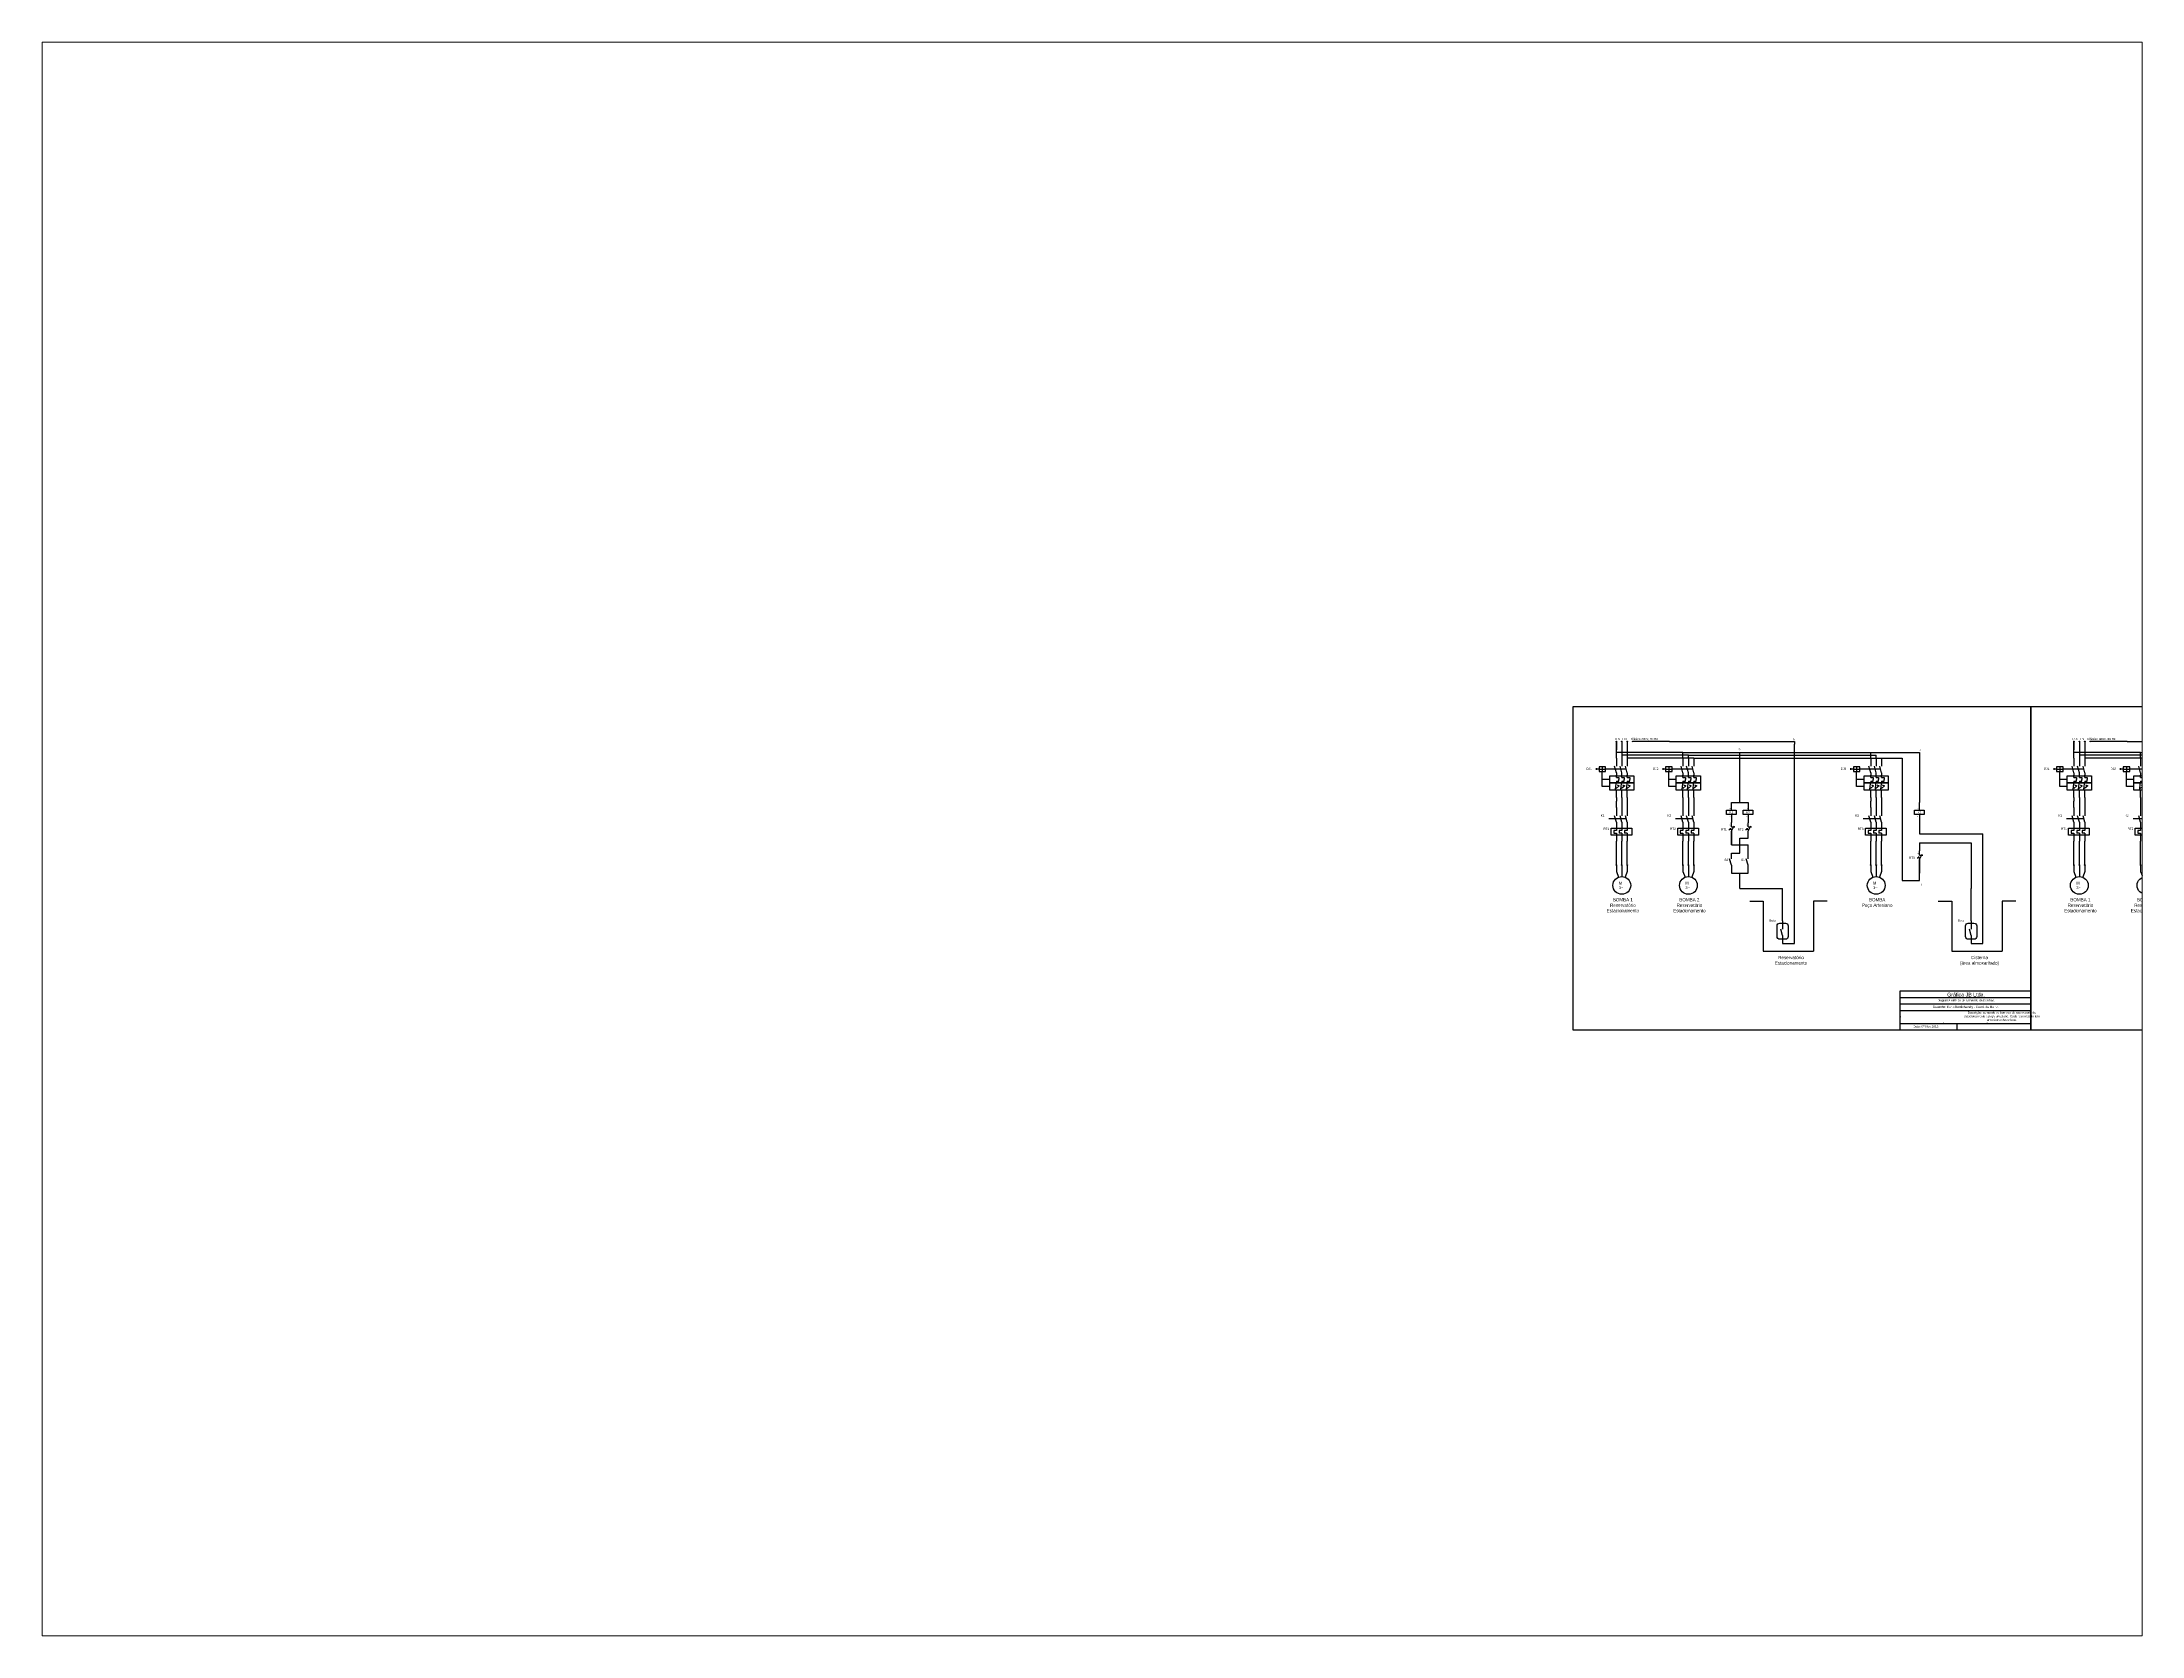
# Paper-space layout 'Layout1' of a CAD drawing. Header units: millimetres. Extents: x 26 to 231, y 20 to 176.
# The model-space entities are those that its viewports show. They can reach past a viewport. Long polylines and large blocks are cut down to what shows.
import ezdxf

# ---------------------------------------------------------------- set-up
doc = ezdxf.new("R2010")
doc.units = ezdxf.units.MM
doc.linetypes.add('ACAD_ISO03W100', pattern=[30, 12, -18])

msp = doc.modelspace()

# ---------------------------------------------------------------- hatches: boundary and pattern name
h = msp.add_hatch(color=256)
edge = h.paths.add_edge_path()
edge.add_arc((3743.5, 992.1), 1, 0, 360)
h = msp.add_hatch(color=256)
edge = h.paths.add_edge_path()
edge.add_arc((3753.5, 987.1), 1, 0, 360)
h = msp.add_hatch(color=256)
edge = h.paths.add_edge_path()
edge.add_arc((3763.5, 982.1), 1, 0, 360)
h = msp.add_hatch(color=256)
edge = h.paths.add_edge_path()
edge.add_arc((3865.8, 992.1), 1, 0, 360)
h = msp.add_hatch(color=256)
edge = h.paths.add_edge_path()
edge.add_arc((3875.8, 987.1), 1, 0, 360)
h = msp.add_hatch(color=256)
edge = h.paths.add_edge_path()
edge.add_arc((3885.8, 982.1), 1, 0, 360)
h = msp.add_hatch(color=256)
edge = h.paths.add_edge_path()
edge.add_arc((3969.9, 992.1), 1, 0, 360)
h = msp.add_hatch(color=256)
edge = h.paths.add_edge_path()
edge.add_arc((4210.5, 992.1), 1, 0, 360)
h = msp.add_hatch(color=256)
edge = h.paths.add_edge_path()
edge.add_arc((4230.5, 982.1), 1, 0, 360)
h = msp.add_hatch(color=256)
edge = h.paths.add_edge_path()
edge.add_arc((4583.5, 992.1), 1, 0, 360)
h = msp.add_hatch(color=256)
edge = h.paths.add_edge_path()
edge.add_arc((4593.5, 987.1), 1, 0, 360)
h = msp.add_hatch(color=256)
edge = h.paths.add_edge_path()
edge.add_arc((4603.5, 982.1), 1, 0, 360)
h = msp.add_hatch(color=256)
edge = h.paths.add_edge_path()
edge.add_arc((4705.8, 992.1), 1, 0, 360)
h = msp.add_hatch(color=256)
edge = h.paths.add_edge_path()
edge.add_arc((4715.8, 987.1), 1, 0, 360)
h = msp.add_hatch(color=256)
edge = h.paths.add_edge_path()
edge.add_arc((4725.8, 982.1), 1, 0, 360)
h = msp.add_hatch(color=256)
edge = h.paths.add_edge_path()
edge.add_arc((3969.9, 900.5), 1, 0, 360, ccw=False)
h = msp.add_hatch(color=256)
edge = h.paths.add_edge_path()
edge.add_arc((3969.9, 771.1), 1, 0, 360)

# ---------------------------------------------------------------- linework, layer by layer
for p, q in [((3743.5, 1012.1), (3743.5, 997.1)), ((3743.5, 982.1), (3743.5, 1012.1)), ((3753.5, 1012.1), (3753.5, 997.1)), ((3763.5, 1012.1), (3763.5, 997.1)), ((3841, 1012.6), (3774, 1012.6)), ((3841, 1012.6), (4070.3, 1012.6)), ((4070.3, 1012.6), (4070.3, 1007.8)), ((4070.3, 641.5), (4070.3, 1007.8)), ((4583.5, 1012.1), (4583.5, 997.1)), ((4583.5, 982.1), (4583.5, 1012.1)), ((4593.5, 1012.1), (4593.5, 997.1)), ((4603.5, 1012.1), (4603.5, 997.1)), ((4681, 1012.6), (4614, 1012.6)), ((4681, 1012.6), (4910.3, 1012.6)), ((3743.5, 955.2), (3740.3, 967.1)), ((3811, 992.1), (3743.5, 992.1)), ((3743.5, 982.1), (3743.5, 967.1)), ((3753.5, 955.2), (3750.3, 967.1)), ((3753.5, 997.1), (3753.5, 982.1)), ((3811, 987.1), (3753.5, 987.1)), ((3753.5, 982.1), (3753.5, 967.1)), ((3763.5, 955.2), (3760.3, 967.1)), ((3763.5, 997.1), (3763.5, 982.1)), ((3763.5, 982.1), (3763.5, 967.1)), ((3811, 982.1), (3763.5, 982.1)), ((3885.8, 982.1), (3811, 982.1)), ((3865.8, 955.2), (3862.5, 967.1)), ((3865.8, 992.1), (4137.3, 992.1)), ((3865.8, 982.1), (3865.8, 967.1)), ((3875.8, 955.2), (3872.5, 967.1)), ((3875.8, 987.1), (4137.3, 987.1)), ((3875.8, 982.1), (3875.8, 967.1)), ((3885.8, 955.2), (3882.5, 967.1)), ((3885.8, 982.1), (3885.8, 967.1)), ((3885.8, 982.1), (4137.3, 982.1)), ((3969.9, 978.5), (3969.9, 992.1)), ((3969.9, 900.5), (3969.9, 978.5)), ((4137.3, 992.1), (4210.5, 992.1)), ((4137.3, 987.1), (4220.5, 987.1)), ((4137.3, 982.1), (4230.5, 982.1)), ((4210.5, 955.2), (4207.2, 967.1)), ((4210.5, 992.1), (4269.8, 992.1)), ((4210.5, 982.1), (4210.5, 992.1)), ((4210.5, 982.1), (4210.5, 967.1)), ((4220.5, 955.2), (4217.2, 967.1)), ((4220.5, 982.1), (4220.5, 987.1)), ((4220.5, 982.1), (4220.5, 967.1)), ((4230.5, 955.2), (4227.2, 967.1)), ((4230.5, 982.1), (4230.5, 967.1)), ((4230.5, 982.1), (4268.2, 982.1)), ((4268.2, 982.1), (4268.2, 757.6)), ((4269.8, 992.1), (4299.9, 992.1)), ((4299.9, 992.1), (4299.9, 900.4)), ((4583.5, 955.2), (4580.3, 967.1)), ((4651, 992.1), (4583.5, 992.1)), ((4583.5, 982.1), (4583.5, 967.1)), ((4593.5, 955.2), (4590.3, 967.1)), ((4593.5, 997.1), (4593.5, 982.1)), ((4651, 987.1), (4593.5, 987.1)), ((4593.5, 982.1), (4593.5, 967.1)), ((4603.5, 955.2), (4600.3, 967.1)), ((4603.5, 997.1), (4603.5, 982.1)), ((4603.5, 982.1), (4603.5, 967.1)), ((4651, 982.1), (4603.5, 982.1)), ((4725.8, 982.1), (4651, 982.1)), ((4705.8, 955.2), (4702.5, 967.1)), ((4705.8, 992.1), (4977.3, 992.1)), ((4705.8, 982.1), (4705.8, 967.1)), ((4715.8, 955.2), (4712.5, 967.1)), ((4715.8, 987.1), (4977.3, 987.1)), ((4715.8, 982.1), (4715.8, 967.1)), ((4725.8, 955.2), (4722.5, 967.1)), ((4725.8, 982.1), (4725.8, 967.1)), ((4725.8, 982.1), (4977.3, 982.1)), ((3742, 924.8), (3743.2, 934.8)), ((3748.8, 930.9), (3743.2, 926.3)), ((3743.5, 955.2), (3743.5, 950.9)), ((3743.5, 946.3), (3743.5, 950.9)), ((3743.5, 946.3), (3748, 946.3)), ((3743.5, 939.4), (3748, 939.4)), ((3743.5, 939.4), (3743.5, 936.4)), ((3744.8, 933.2), (3748.8, 930.9)), ((3748, 946.3), (3748, 942.8)), ((3748, 939.4), (3748, 942.8)), ((3752, 924.8), (3753.2, 934.8)), ((3758.8, 930.9), (3753.2, 926.3)), ((3753.5, 950.9), (3753.5, 955.2)), ((3753.5, 946.3), (3753.5, 950.9)), ((3753.5, 946.3), (3758, 946.3)), ((3753.5, 939.4), (3758, 939.4)), ((3753.5, 939.4), (3753.5, 936.4)), ((3754.8, 933.2), (3758.8, 930.9)), ((3758, 946.3), (3758, 942.8)), ((3758, 939.4), (3758, 942.8)), ((3762, 924.8), (3763.2, 934.8)), ((3768.8, 930.9), (3763.2, 926.3)), ((3763.5, 955.2), (3763.5, 950.9)), ((3763.5, 946.3), (3763.5, 950.9)), ((3763.5, 946.3), (3768, 946.3)), ((3763.5, 939.4), (3768, 939.4)), ((3763.5, 939.4), (3763.5, 936.4)), ((3764.8, 933.2), (3768.8, 930.9)), ((3768, 946.3), (3768, 942.8)), ((3768, 939.4), (3768, 942.8)), ((3864.3, 924.8), (3865.4, 934.8)), ((3871.1, 930.9), (3865.4, 926.3)), ((3865.8, 955.2), (3865.8, 950.9)), ((3865.8, 946.3), (3865.8, 950.9)), ((3865.8, 946.3), (3870.2, 946.3)), ((3865.8, 939.4), (3870.2, 939.4)), ((3865.8, 939.4), (3865.8, 936.4)), ((3867, 933.2), (3871.1, 930.9)), ((3870.2, 946.3), (3870.2, 942.8)), ((3870.2, 939.4), (3870.2, 942.8)), ((3874.3, 924.8), (3875.4, 934.8)), ((3881.1, 930.9), (3875.4, 926.3)), ((3875.8, 950.9), (3875.8, 955.2)), ((3875.8, 946.3), (3875.8, 950.9)), ((3875.8, 946.3), (3880.2, 946.3)), ((3875.8, 939.4), (3880.2, 939.4)), ((3875.8, 939.4), (3875.8, 936.4)), ((3877, 933.2), (3881.1, 930.9)), ((3880.2, 946.3), (3880.2, 942.8)), ((3880.2, 939.4), (3880.2, 942.8)), ((3884.3, 924.8), (3885.4, 934.8)), ((3891.1, 930.9), (3885.4, 926.3)), ((3885.8, 955.2), (3885.8, 950.9)), ((3885.8, 946.3), (3885.8, 950.9)), ((3885.8, 946.3), (3890.2, 946.3)), ((3885.8, 939.4), (3890.2, 939.4)), ((3885.8, 939.4), (3885.8, 936.4)), ((3887, 933.2), (3891.1, 930.9)), ((3890.2, 946.3), (3890.2, 942.8)), ((3890.2, 939.4), (3890.2, 942.8)), ((4209, 924.8), (4210.1, 934.8)), ((4215.7, 930.9), (4210.1, 926.3)), ((4210.5, 955.2), (4210.5, 950.9)), ((4210.5, 946.3), (4210.5, 950.9)), ((4210.5, 946.3), (4214.9, 946.3)), ((4210.5, 939.4), (4214.9, 939.4)), ((4210.5, 939.4), (4210.5, 936.4)), ((4211.7, 933.2), (4215.7, 930.9)), ((4214.9, 946.3), (4214.9, 942.8)), ((4214.9, 939.4), (4214.9, 942.8)), ((4219, 924.8), (4220.1, 934.8)), ((4225.7, 930.9), (4220.1, 926.3)), ((4220.5, 950.9), (4220.5, 955.2)), ((4220.5, 946.3), (4220.5, 950.9)), ((4220.5, 946.3), (4224.9, 946.3)), ((4220.5, 939.4), (4224.9, 939.4)), ((4220.5, 939.4), (4220.5, 936.4)), ((4221.7, 933.2), (4225.7, 930.9)), ((4224.9, 946.3), (4224.9, 942.8)), ((4224.9, 939.4), (4224.9, 942.8)), ((4229, 924.8), (4230.1, 934.8)), ((4235.7, 930.9), (4230.1, 926.3)), ((4230.5, 955.2), (4230.5, 950.9)), ((4230.5, 946.3), (4230.5, 950.9)), ((4230.5, 946.3), (4234.9, 946.3)), ((4230.5, 939.4), (4234.9, 939.4)), ((4230.5, 939.4), (4230.5, 936.4)), ((4231.7, 933.2), (4235.7, 930.9)), ((4234.9, 946.3), (4234.9, 942.8)), ((4234.9, 939.4), (4234.9, 942.8)), ((4582, 924.8), (4583.2, 934.8)), ((4588.8, 930.9), (4583.2, 926.3)), ((4583.5, 955.2), (4583.5, 950.9)), ((4583.5, 946.3), (4583.5, 950.9)), ((4583.5, 946.3), (4588, 946.3)), ((4583.5, 939.4), (4588, 939.4)), ((4583.5, 939.4), (4583.5, 936.4)), ((4584.8, 933.2), (4588.8, 930.9)), ((4588, 946.3), (4588, 942.8)), ((4588, 939.4), (4588, 942.8)), ((4592, 924.8), (4593.2, 934.8)), ((4598.8, 930.9), (4593.2, 926.3)), ((4593.5, 950.9), (4593.5, 955.2)), ((4593.5, 946.3), (4593.5, 950.9)), ((4593.5, 946.3), (4598, 946.3)), ((4593.5, 939.4), (4598, 939.4)), ((4593.5, 939.4), (4593.5, 936.4)), ((4594.8, 933.2), (4598.8, 930.9)), ((4598, 946.3), (4598, 942.8)), ((4598, 939.4), (4598, 942.8)), ((4602, 924.8), (4603.2, 934.8)), ((4608.8, 930.9), (4603.2, 926.3)), ((4603.5, 955.2), (4603.5, 950.9)), ((4603.5, 946.3), (4603.5, 950.9)), ((4603.5, 946.3), (4608, 946.3)), ((4603.5, 939.4), (4608, 939.4)), ((4603.5, 939.4), (4603.5, 936.4)), ((4604.8, 933.2), (4608.8, 930.9)), ((4608, 946.3), (4608, 942.8)), ((4608, 939.4), (4608, 942.8)), ((4704.3, 924.8), (4705.4, 934.8)), ((4711.1, 930.9), (4705.4, 926.3)), ((4705.8, 955.2), (4705.8, 950.9)), ((4705.8, 946.3), (4705.8, 950.9)), ((4705.8, 946.3), (4710.2, 946.3)), ((4705.8, 939.4), (4710.2, 939.4)), ((4705.8, 939.4), (4705.8, 936.4)), ((4707, 933.2), (4711.1, 930.9)), ((4710.2, 946.3), (4710.2, 942.8)), ((4710.2, 939.4), (4710.2, 942.8)), ((4714.3, 924.8), (4715.4, 934.8)), ((4721.1, 930.9), (4715.4, 926.3)), ((4715.8, 950.9), (4715.8, 955.2)), ((4715.8, 946.3), (4715.8, 950.9)), ((4715.8, 946.3), (4720.2, 946.3)), ((4715.8, 939.4), (4720.2, 939.4)), ((4715.8, 939.4), (4715.8, 936.4)), ((4717, 933.2), (4721.1, 930.9)), ((4720.2, 946.3), (4720.2, 942.8)), ((4720.2, 939.4), (4720.2, 942.8)), ((4724.3, 924.8), (4725.4, 934.8)), ((4731.1, 930.9), (4725.4, 926.3)), ((4725.8, 955.2), (4725.8, 950.9)), ((4725.8, 946.3), (4725.8, 950.9)), ((4725.8, 946.3), (4730.2, 946.3)), ((4725.8, 939.4), (4730.2, 939.4)), ((4725.8, 939.4), (4725.8, 936.4)), ((4727, 933.2), (4731.1, 930.9)), ((3743.5, 909.6), (3743.5, 923.4)), ((3743.5, 909.6), (3743.5, 903)), ((3743.5, 891.3), (3743.5, 903)), ((3743.5, 891.3), (3743.5, 876.3)), ((3753.5, 909.6), (3753.5, 923.4)), ((3753.5, 909.6), (3753.5, 903)), ((3753.5, 903), (3753.5, 891.3)), ((3753.5, 891.3), (3753.5, 876.3)), ((3763.5, 909.6), (3763.5, 923.4)), ((3763.5, 909.6), (3763.5, 903)), ((3763.5, 903), (3763.5, 891.3)), ((3763.5, 891.3), (3763.5, 876.3)), ((3865.8, 909.6), (3865.8, 923.4)), ((3865.8, 909.6), (3865.8, 903)), ((3865.8, 903), (3865.8, 891.3)), ((3865.8, 891.3), (3865.8, 876.3)), ((3875.8, 909.6), (3875.8, 923.4)), ((3875.8, 909.6), (3875.8, 903)), ((3875.8, 903), (3875.8, 891.3)), ((3875.8, 891.3), (3875.8, 876.3)), ((3885.8, 909.6), (3885.8, 923.4)), ((3885.8, 909.6), (3885.8, 903)), ((3885.8, 903), (3885.8, 891.3)), ((3885.8, 891.3), (3885.8, 876.3)), ((3954.6, 886.2), (3954.6, 900.5)), ((3954.6, 900.5), (3985.2, 900.5)), ((3985.2, 900.5), (3985.2, 886.2)), ((4210.5, 909.6), (4210.5, 923.4)), ((4210.5, 909.6), (4210.5, 903)), ((4210.5, 891.3), (4210.5, 903)), ((4210.5, 891.3), (4210.5, 876.3)), ((4220.5, 909.6), (4220.5, 923.4)), ((4220.5, 909.6), (4220.5, 903)), ((4220.5, 903), (4220.5, 891.3)), ((4220.5, 891.3), (4220.5, 876.3)), ((4230.5, 909.6), (4230.5, 923.4)), ((4230.5, 909.6), (4230.5, 903)), ((4230.5, 903), (4230.5, 891.3)), ((4230.5, 891.3), (4230.5, 876.3)), ((4299.9, 886.2), (4299.9, 900.4)), ((4583.5, 909.6), (4583.5, 923.4)), ((4583.5, 909.6), (4583.5, 903)), ((4583.5, 891.3), (4583.5, 903)), ((4583.5, 891.3), (4583.5, 876.3)), ((4593.5, 909.6), (4593.5, 923.4)), ((4593.5, 909.6), (4593.5, 903)), ((4593.5, 903), (4593.5, 891.3)), ((4593.5, 891.3), (4593.5, 876.3)), ((4603.5, 909.6), (4603.5, 923.4)), ((4603.5, 909.6), (4603.5, 903)), ((4603.5, 903), (4603.5, 891.3)), ((4603.5, 891.3), (4603.5, 876.3)), ((4705.8, 909.6), (4705.8, 923.4)), ((4705.8, 909.6), (4705.8, 903)), ((4705.8, 903), (4705.8, 891.3)), ((4705.8, 891.3), (4705.8, 876.3)), ((4715.8, 909.6), (4715.8, 923.4)), ((4715.8, 909.6), (4715.8, 903)), ((4715.8, 903), (4715.8, 891.3)), ((4715.8, 891.3), (4715.8, 876.3)), ((4725.8, 909.6), (4725.8, 923.4)), ((4725.8, 909.6), (4725.8, 903)), ((4725.8, 903), (4725.8, 891.3)), ((4725.8, 891.3), (4725.8, 876.3)), ((3738.6, 849.4), (3738.6, 844.4)), ((3743.5, 864.4), (3740.3, 876.3)), ((3743.5, 864.4), (3743.5, 849.4)), ((3748.6, 849.4), (3748.6, 844.4)), ((3753.5, 864.4), (3750.3, 876.3)), ((3753.5, 864.4), (3753.5, 849.4)), ((3758.6, 849.4), (3758.6, 844.4)), ((3763.5, 864.4), (3760.3, 876.3)), ((3763.5, 864.4), (3763.5, 849.4)), ((3860.8, 849.4), (3860.8, 844.4)), ((3865.8, 864.4), (3862.5, 876.3)), ((3865.8, 864.4), (3865.8, 849.4)), ((3870.8, 849.4), (3870.8, 844.4)), ((3875.8, 864.4), (3872.5, 876.3)), ((3875.8, 864.4), (3875.8, 849.4)), ((3880.8, 849.4), (3880.8, 844.4)), ((3885.8, 864.4), (3882.5, 876.3)), ((3885.8, 864.4), (3885.8, 849.4)), ((3954.6, 878.5), (3954.6, 863.5)), ((3954.6, 856), (3954.6, 863.5)), ((3954.6, 848), (3959.7, 857.6)), ((3954.6, 856), (3961, 856)), ((3985.2, 878.4), (3985.2, 863.4)), ((3985.2, 855.9), (3985.2, 863.4)), ((3985.2, 847.9), (3990.3, 857.5)), ((3985.2, 855.9), (3991.6, 855.9)), ((4205.5, 849.4), (4205.5, 844.4)), ((4210.5, 864.4), (4207.2, 876.3)), ((4210.5, 864.4), (4210.5, 849.4)), ((4215.5, 849.4), (4215.5, 844.4)), ((4220.5, 864.4), (4217.2, 876.3)), ((4220.5, 864.4), (4220.5, 849.4)), ((4225.5, 849.4), (4225.5, 844.4)), ((4230.5, 864.4), (4227.2, 876.3)), ((4230.5, 864.4), (4230.5, 849.4)), ((4299.9, 878.4), (4299.9, 843.1)), ((4578.6, 849.4), (4578.6, 844.4)), ((4583.5, 864.4), (4580.3, 876.3)), ((4583.5, 864.4), (4583.5, 849.4)), ((4588.6, 849.4), (4588.6, 844.4)), ((4593.5, 864.4), (4590.3, 876.3)), ((4593.5, 864.4), (4593.5, 849.4)), ((4598.6, 849.4), (4598.6, 844.4)), ((4603.5, 864.4), (4600.3, 876.3)), ((4603.5, 864.4), (4603.5, 849.4)), ((4700.8, 849.4), (4700.8, 844.4)), ((4705.8, 864.4), (4702.5, 876.3)), ((4705.8, 864.4), (4705.8, 849.4)), ((4710.8, 849.4), (4710.8, 844.4)), ((4715.8, 864.4), (4712.5, 876.3)), ((4715.8, 864.4), (4715.8, 849.4)), ((4720.8, 849.4), (4720.8, 844.4)), ((4725.8, 864.4), (4722.5, 876.3)), ((4725.8, 864.4), (4725.8, 849.4)), ((3738.6, 844.4), (3743.5, 844.4)), ((3743.5, 844.4), (3743.5, 829.4)), ((3743.5, 786.1), (3743.5, 829.4)), ((3753.5, 844.4), (3748.6, 844.4)), ((3753.5, 844.4), (3753.5, 829.4)), ((3753.5, 786.1), (3753.5, 829.4)), ((3763.5, 844.4), (3758.6, 844.4)), ((3763.5, 844.4), (3763.5, 829.4)), ((3763.5, 786.1), (3763.5, 829.4)), ((3860.8, 844.4), (3865.8, 844.4)), ((3865.8, 844.4), (3865.8, 829.4)), ((3865.8, 786.1), (3865.8, 829.4)), ((3875.8, 844.4), (3870.8, 844.4)), ((3875.8, 844.4), (3875.8, 829.4)), ((3875.8, 786.1), (3875.8, 829.4)), ((3885.8, 844.4), (3880.8, 844.4)), ((3885.8, 844.4), (3885.8, 829.4)), ((3885.8, 786.1), (3885.8, 829.4)), ((3954.6, 822.6), (3954.6, 848)), ((3954.6, 848), (3954.6, 822.6)), ((3954.6, 822.6), (3985.2, 822.6)), ((3969.9, 807.3), (3969.9, 835.1)), ((3969.9, 835.1), (3985.2, 835.1)), ((3985.2, 835.1), (3985.2, 847.9)), ((3985.2, 797.2), (3985.2, 822.6)), ((4205.5, 844.4), (4210.5, 844.4)), ((4210.5, 844.4), (4210.5, 829.4)), ((4210.5, 786.1), (4210.5, 829.4)), ((4220.5, 844.4), (4215.5, 844.4)), ((4220.5, 844.4), (4220.5, 829.4)), ((4220.5, 786.1), (4220.5, 829.4)), ((4230.5, 844.4), (4225.5, 844.4)), ((4230.5, 844.4), (4230.5, 829.4)), ((4230.5, 786.1), (4230.5, 829.4)), ((4299.9, 843.1), (4339.8, 843.1)), ((4299.9, 826.6), (4299.9, 811.6)), ((4299.9, 826.6), (4339.8, 826.6)), ((4299.9, 804.1), (4299.9, 811.6)), ((4339.8, 843.1), (4416.4, 843.1)), ((4339.8, 826.6), (4394.8, 826.6)), ((4394.8, 826.6), (4394.8, 742.5)), ((4416.4, 641.5), (4416.4, 843.1)), ((4578.6, 844.4), (4583.5, 844.4)), ((4583.5, 844.4), (4583.5, 829.4)), ((4583.5, 786.1), (4583.5, 829.4)), ((4593.5, 844.4), (4588.6, 844.4)), ((4593.5, 844.4), (4593.5, 829.4)), ((4593.5, 786.1), (4593.5, 829.4)), ((4603.5, 844.4), (4598.6, 844.4)), ((4603.5, 844.4), (4603.5, 829.4)), ((4603.5, 786.1), (4603.5, 829.4)), ((4700.8, 844.4), (4705.8, 844.4)), ((4705.8, 844.4), (4705.8, 829.4)), ((4705.8, 786.1), (4705.8, 829.4)), ((4715.8, 844.4), (4710.8, 844.4)), ((4715.8, 844.4), (4715.8, 829.4)), ((4715.8, 786.1), (4715.8, 829.4)), ((4725.8, 844.4), (4720.8, 844.4)), ((4725.8, 844.4), (4725.8, 829.4)), ((4725.8, 786.1), (4725.8, 829.4)), ((3743.5, 785.1), (3743.5, 774)), ((3743.5, 774), (3747.3, 763.4)), ((3753.5, 785.1), (3753.5, 764.6)), ((3763.5, 774), (3759.7, 763.4)), ((3763.5, 785.1), (3763.5, 774)), ((3865.8, 785.1), (3865.8, 774)), ((3865.8, 774), (3869.6, 763.4)), ((3875.8, 785.1), (3875.8, 764.6)), ((3885.8, 774), (3882, 763.4)), ((3885.8, 785.1), (3885.8, 774)), ((3954.6, 785.4), (3951.4, 797.3)), ((3954.6, 797.3), (3954.6, 807.3)), ((3954.6, 807.3), (3969.9, 807.3)), ((3954.6, 785.4), (3954.6, 771.1)), ((3954.6, 771.1), (3985.2, 771.1)), ((3969.9, 742.5), (3969.9, 771.1)), ((3985.2, 785.4), (3981.9, 797.3)), ((3985.2, 771.1), (3985.2, 785.4)), ((4210.5, 785.1), (4210.5, 774)), ((4210.5, 774), (4214.3, 763.4)), ((4220.5, 785.1), (4220.5, 764.6)), ((4230.5, 774), (4226.6, 763.4)), ((4230.5, 785.1), (4230.5, 774)), ((4299.9, 796), (4305, 805.6)), ((4299.9, 804.1), (4306.3, 804.1)), ((4299.9, 770.6), (4299.9, 796)), ((4299.9, 796), (4299.9, 770.6)), ((4583.5, 785.1), (4583.5, 774)), ((4583.5, 774), (4587.3, 763.4)), ((4593.5, 785.1), (4593.5, 764.6)), ((4603.5, 774), (4599.7, 763.4)), ((4603.5, 785.1), (4603.5, 774)), ((4705.8, 785.1), (4705.8, 774)), ((4705.8, 774), (4709.6, 763.4)), ((4715.8, 785.1), (4715.8, 764.6)), ((4725.8, 774), (4722, 763.4)), ((4725.8, 785.1), (4725.8, 774)), ((3969.9, 742.5), (4048.7, 742.5)), ((4048.7, 683.3), (4048.7, 742.5)), ((4268.2, 757.6), (4299.9, 757.6)), ((4299.9, 757.6), (4299.9, 770.6)), ((4394.8, 683.3), (4394.8, 742.5)), ((3988.3, 719.2), (4013.3, 719.2)), ((4013.3, 719.2), (4013.3, 627.8)), ((4130.6, 719.2), (4105.6, 719.2)), ((4105.6, 719.2), (4105.6, 627.8)), ((4334.4, 719.2), (4359.4, 719.2)), ((4359.4, 719.2), (4359.4, 627.8)), ((4476.7, 719.2), (4451.7, 719.2)), ((4451.7, 719.2), (4451.7, 627.8)), ((4048.7, 656.4), (4045.5, 668.3)), ((4048.7, 683.3), (4048.7, 668.3)), ((4048.7, 656.4), (4048.7, 641.5)), ((4394.8, 656.4), (4391.6, 668.3)), ((4394.8, 683.3), (4394.8, 668.3)), ((4394.8, 656.4), (4394.8, 641.5)), ((4013.3, 627.8), (4105.6, 627.8)), ((4048.7, 641.5), (4070.3, 641.5)), ((4359.4, 627.8), (4451.7, 627.8)), ((4394.8, 641.5), (4416.4, 641.5)), ((4264.3, 482.9), (4264.3, 554.9)), ((4264.3, 554.9), (4504.3, 554.9)), ((4264.3, 542.9), (4504.3, 542.9)), ((4504.3, 542.9), (4504.3, 482.9)), ((4264.3, 530.9), (4504.3, 530.9)), ((4264.3, 518.9), (4504.3, 518.9)), ((4264.3, 494.9), (4504.3, 494.9)), ((4504.3, 482.9), (4264.3, 482.9)), ((4368.5, 494.9), (4368.5, 482.9))]:
    msp.add_line(p, q)
at = {"linetype": 'ACAD_ISO03W100'}
for p, q in [((3717.7, 966.2), (3717.7, 957.3)), ((3839.9, 966.2), (3839.9, 957.3)), ((4184.6, 966.2), (4184.6, 957.3)), ((4557.7, 966.2), (4557.7, 957.3)), ((4679.9, 966.2), (4679.9, 957.3)), ((3706.4, 963.3), (3706.4, 960.2)), ((3711.7, 961.7), (3706.4, 961.7)), ((3711.7, 961.7), (3723.7, 961.7)), ((3717.7, 942.8), (3717.7, 957.3)), ((3731.4, 942.8), (3717.7, 942.8)), ((3717.7, 929.9), (3717.7, 942.8)), ((3731.4, 929.9), (3717.7, 929.9)), ((3761.8, 961.7), (3723.7, 961.7)), ((3828.6, 963.3), (3828.6, 960.2)), ((3834, 961.7), (3828.6, 961.7)), ((3834, 961.7), (3845.9, 961.7)), ((3839.9, 942.8), (3839.9, 957.3)), ((3853.6, 942.8), (3839.9, 942.8)), ((3839.9, 929.9), (3839.9, 942.8)), ((3853.6, 929.9), (3839.9, 929.9)), ((3884, 961.7), (3845.9, 961.7)), ((4173.3, 963.3), (4173.3, 960.2)), ((4178.7, 961.7), (4173.3, 961.7)), ((4178.7, 961.7), (4190.6, 961.7)), ((4184.6, 942.8), (4184.6, 957.3)), ((4198.3, 942.8), (4184.6, 942.8)), ((4184.6, 929.9), (4184.6, 942.8)), ((4198.3, 929.9), (4184.6, 929.9)), ((4228.7, 961.7), (4190.6, 961.7)), ((4546.4, 963.3), (4546.4, 960.2)), ((4551.7, 961.7), (4546.4, 961.7)), ((4551.7, 961.7), (4563.7, 961.7)), ((4557.7, 942.8), (4557.7, 957.3)), ((4571.4, 942.8), (4557.7, 942.8)), ((4557.7, 929.9), (4557.7, 942.8)), ((4571.4, 929.9), (4557.7, 929.9)), ((4601.8, 961.7), (4563.7, 961.7)), ((4668.6, 963.3), (4668.6, 960.2)), ((4674, 961.7), (4668.6, 961.7)), ((4674, 961.7), (4685.9, 961.7)), ((4679.9, 942.8), (4679.9, 957.3)), ((4693.6, 942.8), (4679.9, 942.8)), ((4679.9, 929.9), (4679.9, 942.8)), ((4693.6, 929.9), (4679.9, 929.9)), ((4724, 961.7), (4685.9, 961.7)), ((3761.9, 870.3), (3729.8, 870.4)), ((3884.2, 870.3), (3852, 870.4)), ((4228.8, 870.3), (4196.7, 870.4)), ((4601.9, 870.3), (4569.8, 870.4)), ((4724.2, 870.3), (4692, 870.4))]:
    msp.add_line(p, q, dxfattribs=at)
for points in [[(3664.3, 1076.9), (4504.3, 1076.9), (4504.3, 482.9), (3664.3, 482.9)], [(4504.3, 1076.9), (5344.3, 1076.9), (5344.3, 482.9), (4504.3, 482.9)], [(3731.4, 949.3), (3775.7, 949.3), (3775.7, 936.4), (3731.4, 936.4)], [(3731.4, 936.4), (3775.7, 936.4), (3775.7, 923.4), (3731.4, 923.4)], [(3853.6, 949.3), (3898, 949.3), (3898, 936.4), (3853.6, 936.4)], [(3853.6, 936.4), (3898, 936.4), (3898, 923.4), (3853.6, 923.4)], [(4198.3, 949.3), (4242.6, 949.3), (4242.6, 936.4), (4198.3, 936.4)], [(4198.3, 936.4), (4242.6, 936.4), (4242.6, 923.4), (4198.3, 923.4)], [(4571.4, 949.3), (4615.7, 949.3), (4615.7, 936.4), (4571.4, 936.4)], [(4571.4, 936.4), (4615.7, 936.4), (4615.7, 923.4), (4571.4, 923.4)], [(4693.6, 949.3), (4738, 949.3), (4738, 936.4), (4693.6, 936.4)], [(4693.6, 936.4), (4738, 936.4), (4738, 923.4), (4693.6, 923.4)], [(3733.8, 853.2), (3771.8, 853.2), (3771.8, 840.6), (3733.8, 840.6)], [(3856.1, 853.2), (3894, 853.2), (3894, 840.6), (3856.1, 840.6)], [(3945.7, 886.3), (3963.5, 886.3), (3963.5, 878.5), (3945.7, 878.5)], [(3976.3, 886.2), (3994.1, 886.2), (3994.1, 878.4), (3976.3, 878.4)], [(4200.7, 853.2), (4238.7, 853.2), (4238.7, 840.6), (4200.7, 840.6)], [(4291, 886.2), (4308.8, 886.2), (4308.8, 878.4), (4291, 878.4)], [(4573.8, 853.2), (4611.8, 853.2), (4611.8, 840.6), (4573.8, 840.6)], [(4696.1, 853.2), (4734, 853.2), (4734, 840.6), (4696.1, 840.6)]]:
    msp.add_lwpolyline(points, close=True)
for points in [[(3723.7, 966.2), (3711.7, 966.2), (3711.7, 957.3), (3723.7, 957.3)], [(3845.9, 966.2), (3834, 966.2), (3834, 957.3), (3845.9, 957.3)], [(4190.6, 966.2), (4178.7, 966.2), (4178.7, 957.3), (4190.6, 957.3)], [(4563.7, 966.2), (4551.7, 966.2), (4551.7, 957.3), (4563.7, 957.3)], [(4685.9, 966.2), (4674, 966.2), (4674, 957.3), (4685.9, 957.3)]]:
    msp.add_lwpolyline(points, close=True, dxfattribs=at)
for points in [[(3865.8, 982.1), (3865.8, 992.1), (3811, 992.1)], [(3875.8, 982.1), (3875.8, 987.1), (3811, 987.1)], [(4705.8, 982.1), (4705.8, 992.1), (4651, 992.1)], [(4715.8, 982.1), (4715.8, 987.1), (4651, 987.1)], [(3743.5, 849.4), (3738.6, 849.4)], [(3753.5, 849.4), (3748.6, 849.4)], [(3763.5, 849.4), (3758.6, 849.4)], [(3865.8, 849.4), (3860.8, 849.4)], [(3875.8, 849.4), (3870.8, 849.4)], [(3885.8, 849.4), (3880.8, 849.4)], [(3955.8, 850.3), (3954, 850.3), (3954, 852.1), (3952, 852.1), (3952, 850.3), (3950.2, 850.3)], [(3986.4, 850.2), (3984.6, 850.2), (3984.6, 852.1), (3982.6, 852.1), (3982.6, 850.2), (3980.8, 850.2)], [(4210.5, 849.4), (4205.5, 849.4)], [(4220.5, 849.4), (4215.5, 849.4)], [(4230.5, 849.4), (4225.5, 849.4)], [(4583.5, 849.4), (4578.6, 849.4)], [(4593.5, 849.4), (4588.6, 849.4)], [(4603.5, 849.4), (4598.6, 849.4)], [(4705.8, 849.4), (4700.8, 849.4)], [(4715.8, 849.4), (4710.8, 849.4)], [(4725.8, 849.4), (4720.8, 849.4)], [(4301.1, 798.3), (4299.3, 798.3), (4299.3, 800.2), (4297.3, 800.2), (4297.3, 798.3), (4295.5, 798.3)]]:
    msp.add_lwpolyline(points)
for points in [[(4043.5, 679.1), (4053.9, 679.1, -0.414214), (4058.9, 674.1), (4058.9, 654.4, -0.414214), (4053.9, 649.4), (4043.5, 649.4, -0.414214), (4038.5, 654.4), (4038.5, 674.1, -0.414214)], [(4389.6, 679.1), (4400, 679.1, -0.414214), (4405, 674.1), (4405, 654.4, -0.414214), (4400, 649.4), (4389.6, 649.4, -0.414214), (4384.6, 654.4), (4384.6, 674.1, -0.414214)]]:
    msp.add_lwpolyline(points, format="xyb", close=True)
for centre, radius in [((3743.5, 1012.6), 0.5), ((3753.5, 1012.6), 0.5), ((3763.5, 1012.6), 0.5), ((3773.5, 1012.6), 0.5), ((4583.5, 1012.6), 0.5), ((4593.5, 1012.6), 0.5), ((4603.5, 1012.6), 0.5), ((4613.5, 1012.6), 0.5), ((3743.5, 785.6), 0.5), ((3753.5, 785.6), 0.5), ((3763.5, 785.6), 0.5), ((3865.8, 785.6), 0.5), ((3875.8, 785.6), 0.5), ((3885.8, 785.6), 0.5), ((4210.5, 785.6), 0.5), ((4220.5, 785.6), 0.5), ((4230.5, 785.6), 0.5), ((4583.5, 785.6), 0.5), ((4593.5, 785.6), 0.5), ((4603.5, 785.6), 0.5), ((4705.8, 785.6), 0.5), ((4715.8, 785.6), 0.5), ((4725.8, 785.6), 0.5), ((3753.5, 748.3), 16.3), ((3875.8, 748.3), 16.3), ((4220.5, 748.3), 16.3), ((4593.5, 748.3), 16.3), ((4715.8, 748.3), 16.3)]:
    msp.add_circle(centre, radius)
for p in [(4264.3, 530.9), (4264.3, 518.9), (4264.3, 506.9), (4264.3, 494.9), (4344.3, 494.9), (4424.3, 494.9)]:
    msp.add_point(p)

# ---------------------------------------------------------------- texts
for s, insert, char_height, width, attachment_point in [(' {\\H1.6x;R S  T N   Trifásico 380V, 60 Hz}', (3740.1, 1019.1), 2.5, 146.416, 1), (' {\\H1.6x;N}', (4067.2, 1018.5), 2.5, 12.135, 1), (' {\\H1.6x;R S  T N   Trifásico 380V, 60 Hz}', (4580.1, 1019.1), 2.5, 146.416, 1), (' DJ1', (3687, 964.4), 4, 16.576, 1), (' DJ2', (3809.3, 964.4), 4, 15.958, 1), (' {\\H1.6x;R}', (3966.4, 999.4), 2.5, 12.135, 1), (' DJ3', (4154, 964.4), 4, 16.576, 1), (' {\\H1.6x;R}', (4297.4, 998.3), 2.5, 12.135, 1), (' DJ1', (4527, 964.4), 4, 16.576, 1), (' DJ2', (4649.3, 964.4), 4, 15.958, 1), ('A1', (3951.1, 890.1), 1.5, 12.272, 1), ('A1', (3981.7, 890), 1.5, 12.272, 1), ('A1', (4296.4, 890), 1.5, 12.272, 1), ('  {\\H1.6x;K1}', (3713.1, 878.5), 2.5, 14.103, 1), ('  {\\H1.6x;RT1}', (3718, 854.1), 2.5, 14.103, 1), ('  {\\H1.6x;K2}', (3835.3, 878.5), 2.5, 14.103, 1), ('  {\\H1.6x;RT2}', (3840.2, 854.1), 2.5, 14.103, 1), (' {\\H1.6x;RT1}', (3934.7, 853), 2.5, 16.968, 1), ('A2', (3950.8, 875.9), 1.5, 12.272, 1), ('95', (3950.9, 860), 1.5, 12.272, 1), (' {\\H1.6x;K1}', (3950.3, 884.5), 2.5, 9.043, 1), (' {\\H1.6x;RT2}', (3965.3, 852.9), 2.5, 16.968, 1), ('A2', (3981.4, 875.8), 1.5, 12.272, 1), ('95', (3981.5, 860), 1.5, 12.272, 1), (' {\\H1.6x;K2}', (3980.9, 884.4), 2.5, 11.88, 1), ('  {\\H1.6x;K3}', (4180, 878.5), 2.5, 14.103, 1), ('  {\\H1.6x;RT3}', (4184.9, 854.1), 2.5, 14.103, 1), ('A2', (4296.1, 875.8), 1.5, 12.272, 1), (' {\\H1.6x;K3}', (4295.6, 884.4), 2.5, 16.598, 1), ('  {\\H1.6x;K1}', (4553.1, 878.5), 2.5, 14.103, 1), ('  {\\H1.6x;RT1}', (4558, 854.1), 2.5, 14.103, 1), ('  {\\H1.6x;K2}', (4675.3, 878.5), 2.5, 14.103, 1), ('  {\\H1.6x;RT2}', (4680.2, 854.1), 2.5, 14.103, 1), ('96', (3950.6, 845.9), 1.5, 12.272, 1), ('96', (3981.2, 845.8), 1.5, 12.272, 1), (' {\\H1.6x;S2}', (3940.9, 797.2), 2.5, 12.028, 1), (' {\\H1.6x;S1}', (3971.5, 797.2), 2.5, 19.45, 1), (' {\\H1.6x;RT3}', (4280, 801), 2.5, 16.968, 1), ('96', (4295.9, 793.9), 1.5, 12.272, 1), ('95', (4296.2, 808.1), 1.5, 12.272, 1), (' M\\P 3~', (3746.1, 755), 5, 18.086, 1), (' M\\P 3~', (3868.4, 755), 5, 18.086, 1), (' M\\P 3~', (4213, 755), 5, 18.086, 1), (' {\\H1.6x;T}', (4300.9, 751.7), 2.5, 12.135, 1), (' M\\P 3~', (4586.1, 755), 5, 18.086, 1), (' M\\P 3~', (4708.4, 755), 5, 18.086, 1), ('BOMBA 1\\PReservatório\\PEstacionamento', (3755.4, 725), 6, 87.342, 2), ('BOMBA 2\\PReservatório\\PEstacionamento', (3877.6, 725), 6, 87.342, 2), ('BOMBA\\PPoço Artesiano', (4222.3, 725), 6, 93.432, 2), ('BOMBA 1\\PReservatório\\PEstacionamento', (4595.4, 725), 6, 87.342, 2), ('BOMBA 2\\PReservatório\\PEstacionamento', (4717.6, 725), 6, 87.342, 2), (' {\\H1.6x;Boia}', (4023.6, 686), 2.5, 19.45, 1), (' {\\H1.6x;Boia}', (4369.7, 686), 2.5, 19.45, 1), ('Reservatório\\PEstacionamento', (4064.1, 619), 6, 27.935, 2), ('Cisterna\\P(área almoxarifado)', (4410.2, 619), 6, 107.821, 2), ('Gráfica JB Ltda.', (4385.5, 551.4), 7, 193.858, 2), ('Desenho: Mario Berdichevsky - Coord. de Manut.', (4385.5, 527.4), 4, 364.42, 2), ('Diagrama elétrico de comando de bombas.', (4385.5, 539.4), 4, 285.564, 2), ('Descrição: comando de bombas de reservatório do\\Pestacionamento e poço artesiano. Cada reservatório tem\\Puma única chave-boia.', (4451.2, 517.1), 4, 364.42, 2), ('Data: 07 Nov 2015', (4311.6, 491.4), 4, 193.858, 2)]:
    msp.add_mtext(s, dxfattribs=dict(at, insert=insert, char_height=char_height, width=width, attachment_point=attachment_point))

psp = doc.layouts.get("Layout1")

# ---------------------------------------------------------------- viewports
at = {"layer": '0'}
psp.add_viewport(center=(128.5, 97.5), size=(205.6, 156), view_center_point=(2780.87, 833.5), view_height=2925.1847, dxfattribs=at)

doc.saveas('drawing.dxf')
